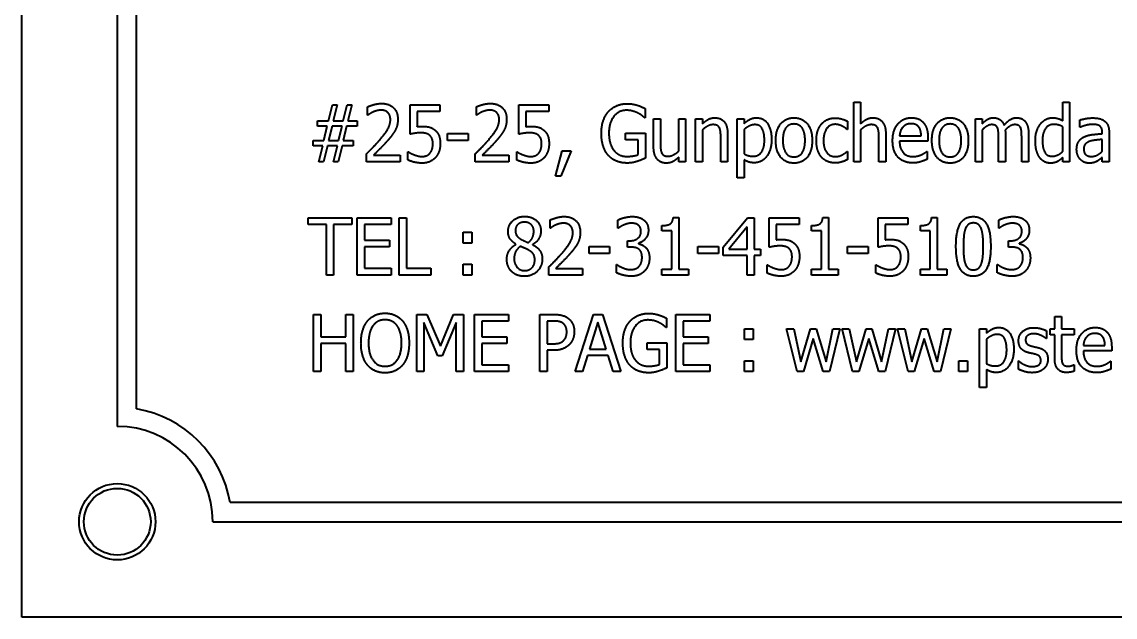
# Model space of a CAD drawing. Header units: millimetres. Extents: x 0 to 4205, y 0 to 2970.
# Drawn here: x 1774.2 to 1831.5, y 895.4 to 926.6 of the extents above; entities that cross this region are included whole.
import ezdxf

# ---------------------------------------------------------------- set-up
doc = ezdxf.new("R2010")
doc.units = ezdxf.units.MM
doc.header["$LTSCALE"] = 5
doc.layers.add('가시적인 것(ISO)', color=3, linetype='Continuous', lineweight=40)

msp = doc.modelspace()

# ---------------------------------------------------------------- linework, layer by layer
at = {"layer": '가시적인 것(ISO)'}
for p, q in [((1774.2036, 895.4175), (1774.2036, 1015.4175)), ((1779.2036, 1005.4175), (1779.2036, 905.4175)), ((1780.2036, 906.3335), (1780.2036, 1004.5014)), ((1817.796, 922.4098), (1818.1558, 922.4098)), ((1817.796, 919.2761), (1817.796, 922.4098)), ((1818.1558, 922.4098), (1818.1558, 921.2769)), ((1828.7482, 921.4373), (1828.7482, 922.4098)), ((1828.7482, 922.4098), (1829.108, 922.4098)), ((1829.108, 922.4098), (1829.108, 919.2761)), ((1790.2782, 921.4252), (1790.4775, 922.2761)), ((1790.4775, 922.2761), (1790.7255, 922.2761)), ((1790.7255, 922.2761), (1790.5237, 921.4252)), ((1791.044, 921.4252), (1791.2433, 922.2761)), ((1791.2433, 922.2761), (1791.4913, 922.2761)), ((1791.4913, 922.2761), (1791.2919, 921.4252)), ((1792.3227, 921.7315), (1792.3227, 922.1594)), ((1794.5496, 920.7299), (1794.5496, 922.2761)), ((1794.5496, 922.2761), (1796.1129, 922.2761)), ((1796.1129, 921.9235), (1794.9167, 921.9235)), ((1794.9167, 921.9235), (1794.9167, 921.1237)), ((1796.1129, 922.2761), (1796.1129, 921.9235)), ((1798.0237, 921.7315), (1798.0237, 922.1594)), ((1800.2506, 920.7299), (1800.2506, 922.2761)), ((1800.2506, 922.2761), (1801.8138, 922.2761)), ((1801.8138, 921.9235), (1800.6177, 921.9235)), ((1800.6177, 921.9235), (1800.6177, 921.1237)), ((1801.8138, 922.2761), (1801.8138, 921.9235)), ((1806.8633, 922.0718), (1806.8633, 921.5905)), ((1789.6996, 921.1529), (1789.6996, 921.4252)), ((1789.6996, 921.4252), (1790.2782, 921.4252)), ((1790.5237, 921.4252), (1791.044, 921.4252)), ((1791.2919, 921.4252), (1791.783, 921.4252)), ((1791.783, 921.4252), (1791.783, 921.1529)), ((1792.3446, 921.7315), (1792.3227, 921.7315)), ((1798.0456, 921.7315), (1798.0237, 921.7315)), ((1806.8633, 921.5905), (1806.8317, 921.5905)), ((1807.3082, 920.0662), (1807.3082, 921.5273)), ((1807.3082, 921.5273), (1807.668, 921.5273)), ((1807.668, 921.5273), (1807.668, 920.2436)), ((1808.6283, 919.8449), (1808.6283, 921.5273)), ((1808.6283, 921.5273), (1808.9881, 921.5273)), ((1808.9881, 921.5273), (1808.9881, 919.2761)), ((1809.5083, 921.5273), (1809.8681, 921.5273)), ((1809.5083, 919.2761), (1809.5083, 921.5273)), ((1809.8681, 921.5273), (1809.8681, 921.2769)), ((1811.6939, 918.447), (1811.6939, 921.5273)), ((1811.6939, 921.5273), (1812.0537, 921.5273)), ((1812.0537, 921.5273), (1812.0537, 921.2915)), ((1817.4678, 921.4057), (1817.4678, 920.9803)), ((1824.1704, 919.2761), (1824.1704, 921.5273)), ((1824.1704, 921.5273), (1824.5302, 921.5273)), ((1824.5302, 921.5273), (1824.5302, 921.2793)), ((1829.6526, 921.0921), (1829.6526, 921.4786)), ((1790.2101, 921.1529), (1789.6996, 921.1529)), ((1790.0351, 920.3968), (1790.2101, 921.1529)), ((1790.4556, 921.1577), (1790.2757, 920.3919)), ((1790.9832, 921.1577), (1790.4556, 921.1577)), ((1790.8033, 920.3919), (1790.9832, 921.1577)), ((1791.2239, 921.1529), (1791.0488, 920.3968)), ((1791.783, 921.1529), (1791.2239, 921.1529)), ((1796.5067, 920.4065), (1796.5067, 920.7712)), ((1796.5067, 920.7712), (1797.5861, 920.7712)), ((1797.5861, 920.7712), (1797.5861, 920.4065)), ((1805.8422, 920.4357), (1805.8422, 920.7858)), ((1805.8422, 920.7858), (1806.8754, 920.7858)), ((1806.8754, 920.7858), (1806.8754, 919.4754)), ((1809.8681, 920.9584), (1809.8681, 919.2761)), ((1811.1882, 920.7372), (1811.1882, 919.2761)), ((1812.0537, 920.9754), (1812.0537, 919.6966)), ((1817.4678, 920.9803), (1817.4459, 920.9803)), ((1818.1558, 920.9584), (1818.1558, 919.2761)), ((1819.4759, 920.7372), (1819.4759, 919.2761)), ((1824.5302, 920.9584), (1824.5302, 919.2761)), ((1825.7433, 920.759), (1825.7433, 919.2761)), ((1826.9565, 920.759), (1826.9565, 919.2761)), ((1828.7482, 919.8231), (1828.7482, 921.1237)), ((1829.6744, 921.0921), (1829.6526, 921.0921)), ((1830.8195, 920.7566), (1830.8195, 920.8295)), ((1831.1793, 920.815), (1831.1793, 919.2761)), ((1789.4759, 920.1245), (1789.4759, 920.3968)), ((1789.4759, 920.3968), (1790.0351, 920.3968)), ((1789.967, 920.1245), (1789.4759, 920.1245)), ((1789.7676, 919.2761), (1789.967, 920.1245)), ((1790.215, 920.1245), (1790.0156, 919.2761)), ((1790.7352, 920.1245), (1790.215, 920.1245)), ((1790.2757, 920.3919), (1790.8033, 920.3919)), ((1790.5334, 919.2761), (1790.7352, 920.1245)), ((1790.9808, 920.1245), (1790.7814, 919.2761)), ((1791.5594, 920.1245), (1790.9808, 920.1245)), ((1791.0488, 920.3968), (1791.5594, 920.3968)), ((1791.5594, 920.3968), (1791.5594, 920.1245)), ((1797.5861, 920.4065), (1796.5067, 920.4065)), ((1806.501, 920.4357), (1805.8422, 920.4357)), ((1806.501, 919.6602), (1806.501, 920.4357)), ((1810.8284, 919.2761), (1810.8284, 920.5597)), ((1819.1161, 919.2761), (1819.1161, 920.5597)), ((1820.1979, 920.6521), (1821.3308, 920.6521)), ((1821.6809, 920.3628), (1820.1979, 920.3628)), ((1821.6809, 920.5694), (1821.6809, 920.3628)), ((1825.3835, 919.2761), (1825.3835, 920.5791)), ((1826.5966, 919.2761), (1826.5966, 920.5791)), ((1830.8195, 919.8304), (1830.8195, 920.4551)), ((1792.2644, 919.2761), (1792.2644, 919.7015)), ((1792.6218, 919.6237), (1794.0245, 919.6237)), ((1794.0245, 919.6237), (1794.0245, 919.2761)), ((1794.4329, 919.383), (1794.4329, 919.8085)), ((1794.4329, 919.8085), (1794.4597, 919.8085)), ((1797.9654, 919.2761), (1797.9654, 919.7015)), ((1798.3227, 919.6237), (1799.7255, 919.6237)), ((1799.7255, 919.6237), (1799.7255, 919.2761)), ((1800.1339, 919.383), (1800.1339, 919.8085)), ((1800.1339, 919.8085), (1800.1607, 919.8085)), ((1802.1761, 918.5297), (1802.5116, 919.8498)), ((1802.9905, 919.8498), (1802.4556, 918.5297)), ((1802.5116, 919.8498), (1802.9905, 919.8498)), ((1808.6283, 919.2761), (1808.6283, 919.524)), ((1817.4459, 919.8279), (1817.4678, 919.8279)), ((1817.4678, 919.8279), (1817.4678, 919.4025)), ((1821.6177, 919.8279), (1821.6396, 919.8279)), ((1821.6396, 919.8279), (1821.6396, 919.4146)), ((1830.8195, 919.2761), (1830.8195, 919.5143)), ((1790.0156, 919.2761), (1789.7676, 919.2761)), ((1790.7814, 919.2761), (1790.5334, 919.2761)), ((1794.0245, 919.2761), (1792.2644, 919.2761)), ((1799.7255, 919.2761), (1797.9654, 919.2761)), ((1808.9881, 919.2761), (1808.6283, 919.2761)), ((1809.8681, 919.2761), (1809.5083, 919.2761)), ((1811.1882, 919.2761), (1810.8284, 919.2761)), ((1812.0537, 919.3903), (1812.0537, 918.447)), ((1818.1558, 919.2761), (1817.796, 919.2761)), ((1819.4759, 919.2761), (1819.1161, 919.2761)), ((1824.5302, 919.2761), (1824.1704, 919.2761)), ((1825.7433, 919.2761), (1825.3835, 919.2761)), ((1826.9565, 919.2761), (1826.5966, 919.2761)), ((1828.7482, 919.2761), (1828.7482, 919.5046)), ((1829.108, 919.2761), (1828.7482, 919.2761)), ((1831.1793, 919.2761), (1830.8195, 919.2761)), ((1802.4556, 918.5297), (1802.1761, 918.5297)), ((1812.0537, 918.447), (1811.6939, 918.447)), ((1789.2012, 915.9945), (1789.2012, 916.3494)), ((1789.2012, 916.3494), (1791.4962, 916.3494)), ((1791.4962, 916.3494), (1791.4962, 915.9945)), ((1791.7806, 913.3494), (1791.7806, 916.3494)), ((1791.7806, 916.3494), (1793.5626, 916.3494)), ((1793.5626, 916.3494), (1793.5626, 915.9945)), ((1793.9783, 913.3494), (1793.9783, 916.3494)), ((1793.9783, 916.3494), (1794.3576, 916.3494)), ((1794.3576, 916.3494), (1794.3576, 913.7043)), ((1801.8819, 915.8048), (1801.8819, 916.2327)), ((1805.4386, 915.8024), (1805.4386, 916.2278)), ((1808.3341, 916.3591), (1808.6307, 916.3591)), ((1808.6307, 916.3591), (1808.6307, 913.6557)), ((1810.9524, 914.8032), (1812.2263, 916.3494)), ((1812.2263, 916.3494), (1812.5788, 916.3494)), ((1812.5788, 916.3494), (1812.5788, 914.7035)), ((1813.3714, 914.8032), (1813.3714, 916.3494)), ((1813.3714, 916.3494), (1814.9346, 916.3494)), ((1814.9346, 916.3494), (1814.9346, 915.9969)), ((1816.1744, 916.3591), (1816.471, 916.3591)), ((1816.471, 916.3591), (1816.471, 913.6557)), ((1819.0723, 914.8032), (1819.0723, 916.3494)), ((1819.0723, 916.3494), (1820.6355, 916.3494)), ((1820.6355, 916.3494), (1820.6355, 915.9969)), ((1821.8754, 916.3591), (1822.172, 916.3591)), ((1822.172, 916.3591), (1822.172, 913.6557)), ((1825.3981, 915.8024), (1825.3981, 916.2278)), ((1790.159, 915.9945), (1789.2012, 915.9945)), ((1790.159, 913.3494), (1790.159, 915.9945)), ((1790.5383, 915.9945), (1790.5383, 913.3494)), ((1791.4962, 915.9945), (1790.5383, 915.9945)), ((1793.5626, 915.9945), (1792.1599, 915.9945)), ((1792.1599, 915.9945), (1792.1599, 915.1727)), ((1797.3284, 915.0269), (1797.3284, 915.6006)), ((1797.3284, 915.6006), (1797.7855, 915.6006)), ((1797.7855, 915.6006), (1797.7855, 915.0269)), ((1801.9038, 915.8048), (1801.8819, 915.8048)), ((1805.4605, 915.8024), (1805.4386, 915.8024)), ((1807.7458, 915.6663), (1807.7458, 915.941)), ((1808.2636, 915.6663), (1807.7458, 915.6663)), ((1808.2636, 913.6557), (1808.2636, 915.6663)), ((1812.2117, 915.8753), (1811.2514, 914.7035)), ((1812.2117, 914.7035), (1812.2117, 915.8753)), ((1814.9346, 915.9969), (1813.7385, 915.9969)), ((1813.7385, 915.9969), (1813.7385, 915.197)), ((1815.5861, 915.6663), (1815.5861, 915.941)), ((1816.1039, 915.6663), (1815.5861, 915.6663)), ((1816.1039, 913.6557), (1816.1039, 915.6663)), ((1820.6355, 915.9969), (1819.4394, 915.9969)), ((1819.4394, 915.9969), (1819.4394, 915.197)), ((1821.2871, 915.6663), (1821.2871, 915.941)), ((1821.8049, 915.6663), (1821.2871, 915.6663)), ((1821.8049, 913.6557), (1821.8049, 915.6663)), ((1825.42, 915.8024), (1825.3981, 915.8024)), ((1792.1599, 915.1727), (1793.4678, 915.1727)), ((1793.4678, 915.1727), (1793.4678, 914.8178)), ((1797.7855, 915.0269), (1797.3284, 915.0269)), ((1800.0975, 914.9515), (1800.0975, 914.9637)), ((1800.9678, 914.9466), (1800.9678, 914.9345)), ((1805.9419, 914.8105), (1805.9419, 915.1436)), ((1805.9419, 915.1436), (1806.0683, 915.1436)), ((1806.5107, 915.0171), (1806.5107, 914.988)), ((1825.9013, 914.8105), (1825.9013, 915.1436)), ((1825.9013, 915.1436), (1826.0278, 915.1436)), ((1826.4702, 915.0171), (1826.4702, 914.988)), ((1793.4678, 914.8178), (1792.1599, 914.8178)), ((1792.1599, 914.8178), (1792.1599, 913.7043)), ((1803.9265, 914.4799), (1803.9265, 914.8445)), ((1803.9265, 914.8445), (1805.0059, 914.8445)), ((1805.0059, 914.4799), (1803.9265, 914.4799)), ((1805.0059, 914.8445), (1805.0059, 914.4799)), ((1806.1047, 914.8105), (1805.9419, 914.8105)), ((1809.6274, 914.4799), (1809.6274, 914.8445)), ((1809.6274, 914.8445), (1810.7069, 914.8445)), ((1810.7069, 914.4799), (1809.6274, 914.4799)), ((1810.7069, 914.8445), (1810.7069, 914.4799)), ((1810.9524, 914.3802), (1810.9524, 914.8032)), ((1812.2117, 914.3802), (1810.9524, 914.3802)), ((1811.2514, 914.7035), (1812.2117, 914.7035)), ((1812.2117, 913.3494), (1812.2117, 914.3802)), ((1812.5788, 914.7035), (1812.9167, 914.7035)), ((1812.9167, 914.3802), (1812.5788, 914.3802)), ((1812.5788, 914.3802), (1812.5788, 913.3494)), ((1812.9167, 914.7035), (1812.9167, 914.3802)), ((1817.4678, 914.4799), (1817.4678, 914.8445)), ((1817.4678, 914.8445), (1818.5472, 914.8445)), ((1818.5472, 914.4799), (1817.4678, 914.4799)), ((1818.5472, 914.8445), (1818.5472, 914.4799)), ((1826.0642, 914.8105), (1825.9013, 914.8105)), ((1797.3284, 913.3494), (1797.3284, 913.9231)), ((1797.3284, 913.9231), (1797.7855, 913.9231)), ((1797.7855, 913.9231), (1797.7855, 913.3494)), ((1805.3608, 913.8964), (1805.3876, 913.8964)), ((1805.3608, 913.471), (1805.3608, 913.8964)), ((1813.2547, 913.4564), (1813.2547, 913.8818)), ((1813.2547, 913.8818), (1813.2814, 913.8818)), ((1818.9556, 913.4564), (1818.9556, 913.8818)), ((1818.9556, 913.8818), (1818.9824, 913.8818)), ((1825.3203, 913.8964), (1825.3471, 913.8964)), ((1825.3203, 913.471), (1825.3203, 913.8964)), ((1790.5383, 913.3494), (1790.159, 913.3494)), ((1793.5626, 913.3494), (1791.7806, 913.3494)), ((1792.1599, 913.7043), (1793.5626, 913.7043)), ((1793.5626, 913.7043), (1793.5626, 913.3494)), ((1795.6291, 913.3494), (1793.9783, 913.3494)), ((1794.3576, 913.7043), (1795.6291, 913.7043)), ((1795.6291, 913.7043), (1795.6291, 913.3494)), ((1797.7855, 913.3494), (1797.3284, 913.3494)), ((1801.8235, 913.3494), (1801.8235, 913.7748)), ((1803.5837, 913.3494), (1801.8235, 913.3494)), ((1802.1809, 913.697), (1803.5837, 913.697)), ((1803.5837, 913.697), (1803.5837, 913.3494)), ((1807.7458, 913.3494), (1807.7458, 913.6557)), ((1807.7458, 913.6557), (1808.2636, 913.6557)), ((1809.1364, 913.3494), (1807.7458, 913.3494)), ((1808.6307, 913.6557), (1809.1364, 913.6557)), ((1809.1364, 913.6557), (1809.1364, 913.3494)), ((1812.5788, 913.3494), (1812.2117, 913.3494)), ((1815.5861, 913.3494), (1815.5861, 913.6557)), ((1815.5861, 913.6557), (1816.1039, 913.6557)), ((1816.9767, 913.3494), (1815.5861, 913.3494)), ((1816.471, 913.6557), (1816.9767, 913.6557)), ((1816.9767, 913.6557), (1816.9767, 913.3494)), ((1821.2871, 913.3494), (1821.2871, 913.6557)), ((1821.2871, 913.6557), (1821.8049, 913.6557)), ((1822.6777, 913.3494), (1821.2871, 913.3494)), ((1822.172, 913.6557), (1822.6777, 913.6557)), ((1822.6777, 913.6557), (1822.6777, 913.3494)), ((1789.4929, 908.2838), (1789.4929, 911.2838)), ((1789.4929, 911.2838), (1789.8722, 911.2838)), ((1789.8722, 911.2838), (1789.8722, 910.1071)), ((1791.1825, 910.1071), (1791.1825, 911.2838)), ((1791.1825, 911.2838), (1791.5618, 911.2838)), ((1791.5618, 911.2838), (1791.5618, 908.2838)), ((1794.9094, 908.2838), (1794.9094, 911.2838)), ((1794.9094, 911.2838), (1795.4273, 911.2838)), ((1795.4273, 911.2838), (1796.1372, 909.6136)), ((1796.1372, 909.6136), (1796.8227, 911.2838)), ((1796.8227, 911.2838), (1797.3503, 911.2838)), ((1797.3503, 911.2838), (1797.3503, 908.2838)), ((1797.9289, 908.2838), (1797.9289, 911.2838)), ((1797.9289, 911.2838), (1799.7109, 911.2838)), ((1799.7109, 910.9288), (1798.3082, 910.9288)), ((1798.3082, 910.9288), (1798.3082, 910.1071)), ((1799.7109, 911.2838), (1799.7109, 910.9288)), ((1801.3519, 908.2838), (1801.3519, 911.2838)), ((1801.3519, 911.2838), (1802.0667, 911.2838)), ((1802.0448, 910.9385), (1801.7312, 910.9385)), ((1801.7312, 910.9385), (1801.7312, 909.7424)), ((1803.202, 908.2838), (1804.1623, 911.2838)), ((1804.1623, 911.2838), (1804.6315, 911.2838)), ((1804.6315, 911.2838), (1805.5918, 908.2838)), ((1807.9864, 911.0795), (1807.9864, 910.5982)), ((1808.4751, 908.2838), (1808.4751, 911.2838)), ((1808.4751, 911.2838), (1810.2571, 911.2838)), ((1810.2571, 910.9288), (1808.8543, 910.9288)), ((1808.8543, 910.9288), (1808.8543, 910.1071)), ((1810.2571, 911.2838), (1810.2571, 910.9288)), ((1828.3276, 910.535), (1828.3276, 911.1816)), ((1828.3276, 911.1816), (1828.6874, 911.1816)), ((1828.6874, 911.1816), (1828.6874, 910.535)), ((1796.001, 909.1103), (1795.2644, 910.868)), ((1795.2644, 910.868), (1795.2644, 908.2838)), ((1796.971, 910.868), (1796.2295, 909.1103)), ((1796.971, 908.2838), (1796.971, 910.868)), ((1804.3859, 910.8753), (1803.9483, 909.4628)), ((1804.826, 909.4628), (1804.3859, 910.8753)), ((1807.9864, 910.5982), (1807.9548, 910.5982)), ((1812.0731, 909.9612), (1812.0731, 910.535)), ((1812.0731, 910.535), (1812.5302, 910.535)), ((1812.5302, 910.535), (1812.5302, 909.9612)), ((1814.8252, 908.2838), (1814.2782, 910.535)), ((1814.2782, 910.535), (1814.6526, 910.535)), ((1814.6526, 910.535), (1815.0294, 908.7919)), ((1815.0294, 908.7919), (1815.5351, 910.535)), ((1815.5351, 910.535), (1815.8317, 910.535)), ((1815.8317, 910.535), (1816.3519, 908.7919)), ((1816.3519, 908.7919), (1816.7069, 910.535)), ((1817.0691, 910.535), (1816.527, 908.2838)), ((1816.7069, 910.535), (1817.0691, 910.535)), ((1817.7328, 908.2838), (1817.1858, 910.535)), ((1817.1858, 910.535), (1817.5602, 910.535)), ((1817.5602, 910.535), (1817.937, 908.7919)), ((1817.937, 908.7919), (1818.4427, 910.535)), ((1818.4427, 910.535), (1818.7393, 910.535)), ((1818.7393, 910.535), (1819.2595, 908.7919)), ((1819.2595, 908.7919), (1819.6145, 910.535)), ((1819.9767, 910.535), (1819.4346, 908.2838)), ((1819.6145, 910.535), (1819.9767, 910.535)), ((1820.6404, 908.2838), (1820.0934, 910.535)), ((1820.0934, 910.535), (1820.4678, 910.535)), ((1820.4678, 910.535), (1820.8446, 908.7919)), ((1820.8446, 908.7919), (1821.3503, 910.535)), ((1821.3503, 910.535), (1821.6469, 910.535)), ((1821.6469, 910.535), (1822.1671, 908.7919)), ((1822.1671, 908.7919), (1822.5221, 910.535)), ((1822.8843, 910.535), (1822.3422, 908.2838)), ((1822.5221, 910.535), (1822.8843, 910.535)), ((1824.3892, 910.535), (1824.749, 910.535)), ((1824.3892, 907.4547), (1824.3892, 910.535)), ((1824.749, 910.535), (1824.749, 910.2992)), ((1827.89, 910.4256), (1827.89, 910.0196)), ((1828.0845, 910.2214), (1828.0845, 910.535)), ((1828.0845, 910.535), (1828.3276, 910.535)), ((1828.6874, 910.535), (1829.3487, 910.535)), ((1829.3487, 910.535), (1829.3487, 910.2214)), ((1789.8722, 910.1071), (1791.1825, 910.1071)), ((1798.3082, 910.1071), (1799.6161, 910.1071)), ((1799.6161, 910.1071), (1799.6161, 909.7521)), ((1806.9654, 909.4434), (1806.9654, 909.7935)), ((1806.9654, 909.7935), (1807.9986, 909.7935)), ((1807.9986, 909.7935), (1807.9986, 908.4831)), ((1808.8543, 910.1071), (1810.1623, 910.1071)), ((1810.1623, 910.1071), (1810.1623, 909.7521)), ((1812.5302, 909.9612), (1812.0731, 909.9612)), ((1815.6736, 910.0196), (1815.1558, 908.2838)), ((1816.1963, 908.2838), (1815.6736, 910.0196)), ((1818.5812, 910.0196), (1818.0634, 908.2838)), ((1819.1039, 908.2838), (1818.5812, 910.0196)), ((1821.4889, 910.0196), (1820.971, 908.2838)), ((1822.0116, 908.2838), (1821.4889, 910.0196)), ((1824.749, 909.9831), (1824.749, 908.7043)), ((1827.89, 910.0196), (1827.8706, 910.0196)), ((1828.3276, 910.2214), (1828.0845, 910.2214)), ((1828.3276, 908.9742), (1828.3276, 910.2214)), ((1828.6874, 910.2214), (1828.6874, 909.1492)), ((1829.3487, 910.2214), (1828.6874, 910.2214)), ((1791.1825, 909.7521), (1789.8722, 909.7521)), ((1789.8722, 909.7521), (1789.8722, 908.2838)), ((1791.1825, 908.2838), (1791.1825, 909.7521)), ((1798.3082, 909.7521), (1798.3082, 908.6387)), ((1799.6161, 909.7521), (1798.3082, 909.7521)), ((1801.7312, 909.7424), (1801.9889, 909.7424)), ((1802.0521, 909.4021), (1801.7312, 909.4021)), ((1801.7312, 909.4021), (1801.7312, 908.2838)), ((1803.9483, 909.4628), (1804.826, 909.4628)), ((1807.6242, 909.4434), (1806.9654, 909.4434)), ((1807.6242, 908.6679), (1807.6242, 909.4434)), ((1808.8543, 909.7521), (1808.8543, 908.6387)), ((1810.1623, 909.7521), (1808.8543, 909.7521)), ((1829.83, 909.6598), (1830.9629, 909.6598)), ((1831.313, 909.3705), (1829.83, 909.3705)), ((1831.313, 909.5771), (1831.313, 909.3705)), ((1796.2295, 909.1103), (1796.001, 909.1103)), ((1798.3082, 908.6387), (1799.7109, 908.6387)), ((1799.7109, 908.6387), (1799.7109, 908.2838)), ((1803.8438, 909.1225), (1803.5861, 908.2838)), ((1804.933, 909.1225), (1803.8438, 909.1225)), ((1805.1906, 908.2838), (1804.933, 909.1225)), ((1808.8543, 908.6387), (1810.2571, 908.6387)), ((1810.2571, 908.6387), (1810.2571, 908.2838)), ((1812.0731, 908.2838), (1812.0731, 908.8575)), ((1812.0731, 908.8575), (1812.5302, 908.8575)), ((1812.5302, 908.8575), (1812.5302, 908.2838)), ((1823.3073, 908.2838), (1823.3073, 908.8575)), ((1823.3073, 908.8575), (1823.7644, 908.8575)), ((1823.7644, 908.8575), (1823.7644, 908.2838)), ((1826.424, 908.4199), (1826.424, 908.8453)), ((1826.424, 908.8453), (1826.4435, 908.8453)), ((1829.3268, 908.6436), (1829.3487, 908.6436)), ((1829.3487, 908.6436), (1829.3487, 908.3032)), ((1831.2498, 908.8356), (1831.2717, 908.8356)), ((1831.2717, 908.8356), (1831.2717, 908.4223)), ((1789.8722, 908.2838), (1789.4929, 908.2838)), ((1791.5618, 908.2838), (1791.1825, 908.2838)), ((1795.2644, 908.2838), (1794.9094, 908.2838)), ((1797.3503, 908.2838), (1796.971, 908.2838)), ((1799.7109, 908.2838), (1797.9289, 908.2838)), ((1801.7312, 908.2838), (1801.3519, 908.2838)), ((1803.5861, 908.2838), (1803.202, 908.2838)), ((1805.5918, 908.2838), (1805.1906, 908.2838)), ((1810.2571, 908.2838), (1808.4751, 908.2838)), ((1812.5302, 908.2838), (1812.0731, 908.2838)), ((1815.1558, 908.2838), (1814.8252, 908.2838)), ((1816.527, 908.2838), (1816.1963, 908.2838)), ((1818.0634, 908.2838), (1817.7328, 908.2838)), ((1819.4346, 908.2838), (1819.1039, 908.2838)), ((1820.971, 908.2838), (1820.6404, 908.2838)), ((1822.3422, 908.2838), (1822.0116, 908.2838)), ((1823.7644, 908.2838), (1823.3073, 908.2838)), ((1824.749, 908.398), (1824.749, 907.4547)), ((1824.749, 907.4547), (1824.3892, 907.4547)), ((1923.2875, 901.4175), (1785.1197, 901.4175)), ((1784.2036, 900.4175), (1924.2036, 900.4175)), ((1934.2036, 895.4175), (1774.2036, 895.4175))]:
    msp.add_line(p, q, dxfattribs=at)
for radius in [2, 1.75]:
    msp.add_circle((1779.2036, 900.4175), radius, dxfattribs=at)
for radius, start, end in [(6, 9.59407, 80.40593), (5, 0, 90)]:
    msp.add_arc((1779.2036, 900.4175), radius, start, end, dxfattribs=at)
for points in [[(1792.3227, 922.1594), (1792.4419, 922.2201), (1792.8649, 922.3393), (1793.0545, 922.3393)], [(1792.6193, 921.8968), (1792.5391, 921.8628), (1792.3908, 921.7655), (1792.3446, 921.7315)], [(1793.0278, 921.9916), (1792.9257, 921.9916), (1792.7166, 921.9381), (1792.6193, 921.8968)], [(1793.3754, 921.8701), (1793.3098, 921.9308), (1793.1323, 921.9916), (1793.0278, 921.9916)], [(1793.0545, 922.3393), (1793.4532, 922.3393), (1793.9054, 921.8944), (1793.9054, 921.5151)], [(1793.5164, 921.4932), (1793.5164, 921.6197), (1793.4411, 921.8093), (1793.3754, 921.8701)], [(1798.0237, 922.1594), (1798.1428, 922.2201), (1798.5659, 922.3393), (1798.7555, 922.3393)], [(1798.3203, 921.8968), (1798.2401, 921.8628), (1798.0918, 921.7655), (1798.0456, 921.7315)], [(1798.7287, 921.9916), (1798.6266, 921.9916), (1798.4176, 921.9381), (1798.3203, 921.8968)], [(1799.0764, 921.8701), (1799.0107, 921.9308), (1798.8333, 921.9916), (1798.7287, 921.9916)], [(1798.7555, 922.3393), (1799.1542, 922.3393), (1799.6064, 921.8944), (1799.6064, 921.5151)], [(1799.2174, 921.4932), (1799.2174, 921.6197), (1799.142, 921.8093), (1799.0764, 921.8701)], [(1804.5731, 920.7785), (1804.5731, 921.1407), (1804.7652, 921.7145), (1804.9451, 921.9187)], [(1804.9451, 921.9187), (1805.1201, 922.1156), (1805.6283, 922.3295), (1805.9321, 922.3295)], [(1805.8859, 921.9843), (1805.4751, 921.9843), (1804.967, 921.3328), (1804.967, 920.7906)], [(1806.4718, 921.8433), (1806.3552, 921.9041), (1806.0586, 921.9843), (1805.8859, 921.9843)], [(1805.9321, 922.3295), (1806.0756, 922.3295), (1806.3381, 922.2858), (1806.4597, 922.2469)], [(1806.4597, 922.2469), (1806.5545, 922.2177), (1806.7903, 922.1107), (1806.8633, 922.0718)], [(1806.8317, 921.5905), (1806.7612, 921.6561), (1806.608, 921.7752), (1806.4718, 921.8433)], [(1792.9524, 920.4235), (1793.2782, 920.8004), (1793.5164, 921.2526), (1793.5164, 921.4932)], [(1793.9054, 921.5151), (1793.9054, 921.3376), (1793.8276, 921.041), (1793.7571, 920.9146)], [(1798.6534, 920.4235), (1798.9791, 920.8004), (1799.2174, 921.2526), (1799.2174, 921.4932)], [(1799.6064, 921.5151), (1799.6064, 921.3376), (1799.5286, 921.041), (1799.4581, 920.9146)], [(1809.8681, 921.2769), (1810.0286, 921.43), (1810.3422, 921.5905), (1810.5172, 921.5905)], [(1810.5172, 921.5905), (1810.8333, 921.5905), (1811.1882, 921.1529), (1811.1882, 920.7372)], [(1812.0537, 921.2915), (1812.1874, 921.4203), (1812.5156, 921.5905), (1812.7077, 921.5905)], [(1812.7077, 921.5905), (1813.0772, 921.5905), (1813.4881, 920.9778), (1813.4881, 920.4624)], [(1813.7093, 920.4017), (1813.7093, 920.9657), (1814.2344, 921.5905), (1814.6647, 921.5905)], [(1814.6647, 921.2647), (1814.3851, 921.2647), (1814.0812, 920.8393), (1814.0812, 920.4017)], [(1814.6647, 921.5905), (1815.0975, 921.5905), (1815.6177, 920.9681), (1815.6177, 920.4017)], [(1815.2458, 920.4017), (1815.2458, 920.8393), (1814.9443, 921.2647), (1814.6647, 921.2647)], [(1815.8389, 920.3968), (1815.8389, 920.6934), (1815.9897, 921.1261), (1816.1161, 921.272)], [(1816.1161, 921.272), (1816.2425, 921.4203), (1816.6193, 921.5783), (1816.8357, 921.5783)], [(1816.8308, 921.2477), (1816.5513, 921.2477), (1816.2109, 920.8028), (1816.2109, 920.3968)], [(1817.2004, 921.148), (1817.1274, 921.1869), (1816.9232, 921.2477), (1816.8308, 921.2477)], [(1816.8357, 921.5783), (1817.0132, 921.5783), (1817.3389, 921.4738), (1817.4678, 921.4057)], [(1818.1558, 921.2769), (1818.3163, 921.43), (1818.6299, 921.5905), (1818.8049, 921.5905)], [(1818.8049, 921.5905), (1819.121, 921.5905), (1819.4759, 921.1529), (1819.4759, 920.7372)], [(1819.8333, 920.3895), (1819.8333, 920.9389), (1820.3803, 921.5905), (1820.8227, 921.5905)], [(1820.8009, 921.2793), (1820.6574, 921.2793), (1820.4556, 921.1893), (1820.3754, 921.1018)], [(1821.2093, 921.1043), (1821.1461, 921.1893), (1820.9467, 921.2793), (1820.8009, 921.2793)], [(1820.8227, 921.5905), (1821.0221, 921.5905), (1821.3284, 921.4689), (1821.4427, 921.3401)], [(1821.4427, 921.3401), (1821.5594, 921.2112), (1821.6809, 920.8393), (1821.6809, 920.5694)], [(1821.8924, 920.4017), (1821.8924, 920.9657), (1822.4176, 921.5905), (1822.8479, 921.5905)], [(1822.8479, 921.2647), (1822.5683, 921.2647), (1822.2644, 920.8393), (1822.2644, 920.4017)], [(1822.8479, 921.5905), (1823.2806, 921.5905), (1823.8009, 920.9681), (1823.8009, 920.4017)], [(1823.4289, 920.4017), (1823.4289, 920.8393), (1823.1274, 921.2647), (1822.8479, 921.2647)], [(1824.5302, 921.2793), (1824.6712, 921.4276), (1824.9483, 921.5905), (1825.1161, 921.5905)], [(1825.1161, 921.5905), (1825.3057, 921.5905), (1825.5975, 921.4081), (1825.6753, 921.2015)], [(1825.6753, 921.2015), (1825.8381, 921.3936), (1826.1469, 921.5905), (1826.3292, 921.5905)], [(1826.3292, 921.5905), (1826.4678, 921.5905), (1826.6915, 921.5005), (1826.7765, 921.3984)], [(1826.7765, 921.3984), (1826.8616, 921.2963), (1826.9565, 920.99), (1826.9565, 920.759)], [(1827.3138, 920.3846), (1827.3138, 920.6812), (1827.4597, 921.114), (1827.5885, 921.2769)], [(1827.5885, 921.2769), (1827.7052, 921.4227), (1828.0359, 921.5905), (1828.2182, 921.5905)], [(1828.2765, 921.2428), (1827.9994, 921.2428), (1827.6858, 920.8052), (1827.6858, 920.3919)], [(1828.2182, 921.5905), (1828.3787, 921.5905), (1828.6169, 921.5151), (1828.7482, 921.4373)], [(1828.7482, 921.1237), (1828.6145, 921.1918), (1828.4005, 921.2428), (1828.2765, 921.2428)], [(1829.6526, 921.4786), (1829.7522, 921.5078), (1830.1242, 921.5808), (1830.3041, 921.5808)], [(1830.3017, 921.2453), (1830.1777, 921.2453), (1829.8422, 921.1675), (1829.6744, 921.0921)], [(1830.6736, 921.1699), (1830.6056, 921.2161), (1830.4062, 921.2453), (1830.3017, 921.2453)], [(1830.3041, 921.5808), (1830.5253, 921.5808), (1830.8268, 921.5078), (1830.9483, 921.413)], [(1830.9483, 921.413), (1831.065, 921.3206), (1831.1793, 921.0265), (1831.1793, 920.815)], [(1793.7571, 920.9146), (1793.6866, 920.7833), (1793.4872, 920.5257), (1793.3778, 920.4017)], [(1795.1112, 920.8028), (1794.9581, 920.8028), (1794.6445, 920.7517), (1794.5496, 920.7299)], [(1794.9167, 921.1237), (1794.9848, 921.1334), (1795.121, 921.1407), (1795.1744, 921.1407)], [(1795.5804, 920.6642), (1795.4978, 920.7396), (1795.2595, 920.8028), (1795.1112, 920.8028)], [(1795.1744, 921.1407), (1795.3932, 921.1407), (1795.6971, 921.0654), (1795.8357, 920.9535)], [(1795.7409, 920.2315), (1795.7409, 920.3919), (1795.6582, 920.5962), (1795.5804, 920.6642)], [(1795.8357, 920.9535), (1795.9791, 920.8417), (1796.1299, 920.5013), (1796.1299, 920.2291)], [(1799.4581, 920.9146), (1799.3876, 920.7833), (1799.1882, 920.5257), (1799.0788, 920.4017)], [(1800.8122, 920.8028), (1800.659, 920.8028), (1800.3454, 920.7517), (1800.2506, 920.7299)], [(1800.6177, 921.1237), (1800.6858, 921.1334), (1800.8219, 921.1407), (1800.8754, 921.1407)], [(1801.2814, 920.6642), (1801.1988, 920.7396), (1800.9605, 920.8028), (1800.8122, 920.8028)], [(1800.8754, 921.1407), (1801.0942, 921.1407), (1801.3981, 921.0654), (1801.5367, 920.9535)], [(1801.4419, 920.2315), (1801.4419, 920.3919), (1801.3592, 920.5962), (1801.2814, 920.6642)], [(1801.5367, 920.9535), (1801.6801, 920.8417), (1801.8308, 920.5013), (1801.8308, 920.2291)], [(1804.9451, 919.6091), (1804.7652, 919.8085), (1804.5731, 920.3968), (1804.5731, 920.7785)], [(1804.967, 920.7906), (1804.967, 920.4892), (1805.1007, 920.037), (1805.2271, 919.8814)], [(1810.4224, 921.2307), (1810.2887, 921.2307), (1810.0043, 921.0799), (1809.8681, 920.9584)], [(1810.7603, 921.0629), (1810.7166, 921.148), (1810.5586, 921.2307), (1810.4224, 921.2307)], [(1810.8284, 920.5597), (1810.8284, 920.7153), (1810.7992, 920.9827), (1810.7603, 921.0629)], [(1812.6201, 921.2307), (1812.467, 921.2307), (1812.1825, 921.0872), (1812.0537, 920.9754)], [(1813.1161, 920.4187), (1813.1161, 920.8052), (1812.8827, 921.2307), (1812.6201, 921.2307)], [(1817.4459, 920.9803), (1817.4094, 921.0143), (1817.2879, 921.1018), (1817.2004, 921.148)], [(1818.7101, 921.2307), (1818.5764, 921.2307), (1818.2919, 921.0799), (1818.1558, 920.9584)], [(1819.048, 921.0629), (1819.0043, 921.148), (1818.8462, 921.2307), (1818.7101, 921.2307)], [(1819.1161, 920.5597), (1819.1161, 920.7153), (1819.0869, 920.9827), (1819.048, 921.0629)], [(1820.3754, 921.1018), (1820.2928, 921.0119), (1820.2101, 920.7955), (1820.1979, 920.6521)], [(1821.3308, 920.6521), (1821.326, 920.8052), (1821.2652, 921.0289), (1821.2093, 921.1043)], [(1825.0237, 921.2307), (1824.907, 921.2307), (1824.6518, 921.0775), (1824.5302, 920.9584)], [(1825.3252, 921.0727), (1825.2863, 921.1529), (1825.1453, 921.2307), (1825.0237, 921.2307)], [(1825.3835, 920.5791), (1825.3835, 920.7347), (1825.3616, 920.9997), (1825.3252, 921.0727)], [(1826.2368, 921.2307), (1826.125, 921.2307), (1825.8722, 921.0872), (1825.736, 920.9511)], [(1825.736, 920.9511), (1825.7385, 920.9171), (1825.7433, 920.8222), (1825.7433, 920.759)], [(1826.5383, 921.0727), (1826.4994, 921.1529), (1826.3584, 921.2307), (1826.2368, 921.2307)], [(1826.5966, 920.5791), (1826.5966, 920.7347), (1826.5748, 920.9997), (1826.5383, 921.0727)], [(1829.8665, 920.5864), (1830.0464, 920.6739), (1830.5375, 920.7396), (1830.8195, 920.7566)], [(1830.8195, 920.8295), (1830.8195, 920.9608), (1830.7441, 921.1237), (1830.6736, 921.1699)], [(1792.2644, 919.7015), (1792.454, 919.8887), (1792.7919, 920.2363), (1792.9524, 920.4235)], [(1793.3778, 920.4017), (1793.1979, 920.195), (1792.7555, 919.7526), (1792.6218, 919.6237)], [(1795.595, 919.7428), (1795.6655, 919.8328), (1795.7409, 920.071), (1795.7409, 920.2315)], [(1796.1299, 920.2291), (1796.1299, 920.0127), (1795.9986, 919.6432), (1795.8795, 919.507)], [(1797.9654, 919.7015), (1798.155, 919.8887), (1798.4929, 920.2363), (1798.6534, 920.4235)], [(1799.0788, 920.4017), (1798.8989, 920.195), (1798.4565, 919.7526), (1798.3227, 919.6237)], [(1801.296, 919.7428), (1801.3665, 919.8328), (1801.4419, 920.071), (1801.4419, 920.2315)], [(1801.8308, 920.2291), (1801.8308, 920.0127), (1801.6996, 919.6432), (1801.5804, 919.507)], [(1807.668, 920.2436), (1807.668, 920.0637), (1807.6923, 919.8279), (1807.736, 919.7404)], [(1812.5253, 919.5727), (1812.8049, 919.5727), (1813.1161, 920.0054), (1813.1161, 920.4187)], [(1813.4881, 920.4624), (1813.4881, 919.8984), (1812.9775, 919.2323), (1812.5861, 919.2323)], [(1814.6647, 919.2128), (1814.2198, 919.2128), (1813.7093, 919.8522), (1813.7093, 920.4017)], [(1814.0812, 920.4017), (1814.0812, 919.9762), (1814.3851, 919.5386), (1814.6647, 919.5386)], [(1815.6177, 920.4017), (1815.6177, 919.8328), (1815.0975, 919.2128), (1814.6647, 919.2128)], [(1814.6647, 919.5386), (1814.9419, 919.5386), (1815.2458, 919.9689), (1815.2458, 920.4017)], [(1816.1161, 919.5143), (1815.9848, 919.6577), (1815.8389, 920.1002), (1815.8389, 920.3968)], [(1816.2109, 920.3968), (1816.2109, 920.0005), (1816.5391, 919.5556), (1816.8308, 919.5556)], [(1820.9078, 919.225), (1820.3973, 919.225), (1819.8333, 919.8304), (1819.8333, 920.3895)], [(1820.1979, 920.3628), (1820.1979, 919.9714), (1820.5723, 919.5556), (1820.9054, 919.5556)], [(1822.8479, 919.2128), (1822.403, 919.2128), (1821.8924, 919.8522), (1821.8924, 920.4017)], [(1822.2644, 920.4017), (1822.2644, 919.9762), (1822.5683, 919.5386), (1822.8479, 919.5386)], [(1823.8009, 920.4017), (1823.8009, 919.8328), (1823.2806, 919.2128), (1822.8479, 919.2128)], [(1822.8479, 919.5386), (1823.125, 919.5386), (1823.4289, 919.9689), (1823.4289, 920.4017)], [(1827.5351, 919.5143), (1827.4281, 919.6626), (1827.3138, 920.1002), (1827.3138, 920.3846)], [(1827.6858, 920.3919), (1827.6858, 919.9932), (1827.9265, 919.5727), (1828.1939, 919.5727)], [(1829.4775, 919.9276), (1829.4775, 920.161), (1829.6647, 920.4916), (1829.8665, 920.5864)], [(1830.1801, 920.3628), (1830.0367, 920.3166), (1829.8495, 920.1245), (1829.8495, 919.9543)], [(1830.8195, 920.4551), (1830.6906, 920.443), (1830.2992, 920.4017), (1830.1801, 920.3628)], [(1794.4597, 919.8085), (1794.5035, 919.7744), (1794.6688, 919.6869), (1794.7684, 919.648)], [(1794.7684, 919.648), (1794.8803, 919.6067), (1795.0675, 919.5605), (1795.1842, 919.5605)], [(1795.1842, 919.5605), (1795.2984, 919.5605), (1795.5172, 919.648), (1795.595, 919.7428)], [(1800.1607, 919.8085), (1800.2044, 919.7744), (1800.3697, 919.6869), (1800.4694, 919.648)], [(1800.4694, 919.648), (1800.5812, 919.6067), (1800.7684, 919.5605), (1800.8851, 919.5605)], [(1800.8851, 919.5605), (1800.9994, 919.5605), (1801.2182, 919.648), (1801.296, 919.7428)], [(1805.9273, 919.2177), (1805.6258, 919.2177), (1805.125, 919.4122), (1804.9451, 919.6091)], [(1805.2271, 919.8814), (1805.3511, 919.7258), (1805.6963, 919.5629), (1805.9127, 919.5629)], [(1805.9127, 919.5629), (1806.0731, 919.5629), (1806.3916, 919.6116), (1806.501, 919.6602)], [(1807.5002, 919.4146), (1807.4103, 919.5192), (1807.3082, 919.8376), (1807.3082, 920.0662)], [(1807.736, 919.7404), (1807.7798, 919.6529), (1807.933, 919.5727), (1808.074, 919.5727)], [(1808.6283, 919.524), (1808.4629, 919.3709), (1808.1639, 919.2128), (1807.9791, 919.2128)], [(1808.074, 919.5727), (1808.2052, 919.5727), (1808.5043, 919.7307), (1808.6283, 919.8449)], [(1812.0537, 919.6966), (1812.1947, 919.6261), (1812.3965, 919.5727), (1812.5253, 919.5727)], [(1816.8357, 919.225), (1816.6169, 919.225), (1816.2474, 919.3684), (1816.1161, 919.5143)], [(1816.8308, 919.5556), (1817.0059, 919.5556), (1817.3244, 919.7088), (1817.4459, 919.8279)], [(1820.9054, 919.5556), (1821.0221, 919.5556), (1821.2506, 919.6116), (1821.343, 919.6553)], [(1821.343, 919.6553), (1821.4402, 919.7039), (1821.574, 919.789), (1821.6177, 919.8279)], [(1828.1088, 919.2128), (1827.9338, 919.2128), (1827.6372, 919.366), (1827.5351, 919.5143)], [(1828.1939, 919.5727), (1828.3349, 919.5727), (1828.6218, 919.7088), (1828.7482, 919.8231)], [(1829.6671, 919.4122), (1829.5796, 919.5046), (1829.4775, 919.7769), (1829.4775, 919.9276)], [(1829.8495, 919.9543), (1829.8495, 919.7598), (1830.0561, 919.5629), (1830.2555, 919.5629)], [(1830.2555, 919.5629), (1830.4232, 919.5629), (1830.7004, 919.7161), (1830.8195, 919.8304)], [(1830.8195, 919.5143), (1830.7757, 919.4803), (1830.6274, 919.3587), (1830.5594, 919.3222)], [(1795.1793, 919.2128), (1794.9751, 919.2128), (1794.5788, 919.3077), (1794.4329, 919.383)], [(1795.8795, 919.507), (1795.7579, 919.3709), (1795.4005, 919.2128), (1795.1793, 919.2128)], [(1800.8803, 919.2128), (1800.6761, 919.2128), (1800.2798, 919.3077), (1800.1339, 919.383)], [(1801.5804, 919.507), (1801.4589, 919.3709), (1801.1015, 919.2128), (1800.8803, 919.2128)], [(1806.4548, 919.3052), (1806.3138, 919.2615), (1806.0877, 919.2177), (1805.9273, 919.2177)], [(1806.8754, 919.4754), (1806.8025, 919.4414), (1806.5594, 919.3368), (1806.4548, 919.3052)], [(1807.9791, 919.2128), (1807.8406, 919.2128), (1807.5926, 919.3101), (1807.5002, 919.4146)], [(1812.5861, 919.2323), (1812.4281, 919.2323), (1812.1825, 919.3101), (1812.0537, 919.3903)], [(1817.1882, 919.2833), (1817.0958, 919.2542), (1816.95, 919.225), (1816.8357, 919.225)], [(1817.4678, 919.4025), (1817.4143, 919.3757), (1817.2539, 919.3004), (1817.1882, 919.2833)], [(1821.3138, 919.2882), (1821.2093, 919.2566), (1821.0391, 919.225), (1820.9078, 919.225)], [(1821.6396, 919.4146), (1821.5764, 919.3879), (1821.3892, 919.3101), (1821.3138, 919.2882)], [(1828.4589, 919.2931), (1828.3835, 919.2542), (1828.2182, 919.2128), (1828.1088, 919.2128)], [(1828.7482, 919.5046), (1828.6631, 919.4316), (1828.5415, 919.3344), (1828.4589, 919.2931)], [(1830.1266, 919.2128), (1829.9929, 919.2128), (1829.7571, 919.3174), (1829.6671, 919.4122)], [(1830.5594, 919.3222), (1830.4646, 919.2688), (1830.2871, 919.2128), (1830.1266, 919.2128)], [(1799.6842, 915.6274), (1799.6842, 915.9653), (1800.1704, 916.4175), (1800.5448, 916.4175)], [(1800.5424, 916.1209), (1800.3333, 916.1209), (1800.0659, 915.8802), (1800.0659, 915.6735)], [(1801.0286, 915.6492), (1801.0286, 915.851), (1800.7709, 916.1209), (1800.5424, 916.1209)], [(1800.5448, 916.4175), (1800.9338, 916.4175), (1801.403, 915.9896), (1801.403, 915.6541)], [(1801.8819, 916.2327), (1802.001, 916.2935), (1802.424, 916.4126), (1802.6137, 916.4126)], [(1802.6137, 916.4126), (1803.0124, 916.4126), (1803.4646, 915.9677), (1803.4646, 915.5885)], [(1805.4386, 916.2278), (1805.5626, 916.2983), (1805.9905, 916.4126), (1806.1825, 916.4126)], [(1806.1825, 916.4126), (1806.377, 916.4126), (1806.6639, 916.3299), (1806.7806, 916.2424)], [(1806.7806, 916.2424), (1806.907, 916.1476), (1807.0359, 915.8729), (1807.0359, 915.6881)], [(1807.7458, 915.941), (1808.0399, 915.941), (1808.3171, 916.116), (1808.3341, 916.3591)], [(1815.5861, 915.941), (1815.8803, 915.941), (1816.1574, 916.116), (1816.1744, 916.3591)], [(1821.2871, 915.941), (1821.5812, 915.941), (1821.8584, 916.116), (1821.8754, 916.3591)], [(1823.1542, 914.847), (1823.1542, 915.659), (1823.5991, 916.4102), (1824.0659, 916.4102)], [(1824.0659, 916.0771), (1823.9054, 916.0771), (1823.7012, 915.9191), (1823.6428, 915.7611)], [(1824.0659, 916.4102), (1824.5351, 916.4102), (1824.9751, 915.6322), (1824.9751, 914.8494)], [(1824.484, 915.7659), (1824.4257, 915.9191), (1824.2263, 916.0771), (1824.0659, 916.0771)], [(1825.3981, 916.2278), (1825.5221, 916.2983), (1825.95, 916.4126), (1826.142, 916.4126)], [(1826.142, 916.4126), (1826.3365, 916.4126), (1826.6234, 916.3299), (1826.7401, 916.2424)], [(1826.7401, 916.2424), (1826.8665, 916.1476), (1826.9953, 915.8729), (1826.9953, 915.6881)], [(1800.0975, 914.9637), (1799.8884, 915.0925), (1799.6842, 915.3988), (1799.6842, 915.6274)], [(1800.0659, 915.6735), (1800.0659, 915.5252), (1800.202, 915.3186), (1800.3381, 915.2359)], [(1800.7417, 915.0487), (1800.9094, 915.1825), (1801.0286, 915.4669), (1801.0286, 915.6492)], [(1801.403, 915.6541), (1801.403, 915.4523), (1801.1793, 915.0585), (1800.9678, 914.9466)], [(1802.1785, 915.9701), (1802.0983, 915.9361), (1801.95, 915.8389), (1801.9038, 915.8048)], [(1802.5869, 916.065), (1802.4848, 916.065), (1802.2757, 916.0115), (1802.1785, 915.9701)], [(1802.5116, 914.4969), (1802.8373, 914.8737), (1803.0756, 915.3259), (1803.0756, 915.5666)], [(1802.9346, 915.9434), (1802.8689, 916.0042), (1802.6915, 916.065), (1802.5869, 916.065)], [(1803.0756, 915.5666), (1803.0756, 915.693), (1803.0002, 915.8826), (1802.9346, 915.9434)], [(1803.4646, 915.5885), (1803.4646, 915.411), (1803.3868, 915.1144), (1803.3163, 914.988)], [(1805.7425, 915.9701), (1805.6501, 915.9288), (1805.514, 915.8413), (1805.4605, 915.8024)], [(1806.1509, 916.065), (1806.0464, 916.065), (1805.8422, 916.0115), (1805.7425, 915.9701)], [(1806.0683, 915.1436), (1806.326, 915.1436), (1806.6469, 915.4013), (1806.6469, 915.6468)], [(1806.4986, 915.9726), (1806.4257, 916.0236), (1806.2506, 916.065), (1806.1509, 916.065)], [(1806.6469, 915.6468), (1806.6469, 915.7611), (1806.5618, 915.9239), (1806.4986, 915.9726)], [(1807.0359, 915.6881), (1807.0359, 915.4402), (1806.7271, 915.0658), (1806.5107, 915.0171)], [(1823.6428, 915.7611), (1823.5845, 915.6079), (1823.5432, 915.1411), (1823.5432, 914.847)], [(1824.5861, 914.8494), (1824.5861, 915.1581), (1824.5399, 915.6128), (1824.484, 915.7659)], [(1825.702, 915.9701), (1825.6096, 915.9288), (1825.4735, 915.8413), (1825.42, 915.8024)], [(1826.1104, 916.065), (1826.0059, 916.065), (1825.8017, 916.0115), (1825.702, 915.9701)], [(1826.0278, 915.1436), (1826.2855, 915.1436), (1826.6064, 915.4013), (1826.6064, 915.6468)], [(1826.4581, 915.9726), (1826.3851, 916.0236), (1826.2101, 916.065), (1826.1104, 916.065)], [(1826.6064, 915.6468), (1826.6064, 915.7611), (1826.5213, 915.9239), (1826.4581, 915.9726)], [(1826.9953, 915.6881), (1826.9953, 915.4402), (1826.6866, 915.0658), (1826.4702, 915.0171)], [(1799.6161, 914.1784), (1799.6161, 914.4215), (1799.8641, 914.8299), (1800.0975, 914.9515)], [(1800.3381, 915.2359), (1800.3965, 915.2019), (1800.642, 915.0828), (1800.7417, 915.0487)], [(1800.9678, 914.9345), (1801.2158, 914.8129), (1801.4735, 914.4628), (1801.4735, 914.1857)], [(1803.3163, 914.988), (1803.2458, 914.8567), (1803.0464, 914.599), (1802.937, 914.475)], [(1806.5107, 914.988), (1806.6007, 914.9685), (1806.8049, 914.881), (1806.8924, 914.7935)], [(1813.7385, 915.197), (1813.8065, 915.2068), (1813.9427, 915.2141), (1813.9962, 915.2141)], [(1813.9962, 915.2141), (1814.215, 915.2141), (1814.5189, 915.1387), (1814.6574, 915.0269)], [(1814.6574, 915.0269), (1814.8009, 914.915), (1814.9516, 914.5747), (1814.9516, 914.3024)], [(1819.4394, 915.197), (1819.5075, 915.2068), (1819.6436, 915.2141), (1819.6971, 915.2141)], [(1819.6971, 915.2141), (1819.9159, 915.2141), (1820.2198, 915.1387), (1820.3584, 915.0269)], [(1820.3584, 915.0269), (1820.5018, 914.915), (1820.6526, 914.5747), (1820.6526, 914.3024)], [(1826.4702, 914.988), (1826.5602, 914.9685), (1826.7644, 914.881), (1826.8519, 914.7935)], [(1800.3284, 914.8494), (1800.168, 914.74), (1800.0002, 914.4142), (1800.0002, 914.2076)], [(1800.7466, 914.6622), (1800.6809, 914.7011), (1800.4646, 914.791), (1800.3284, 914.8494)], [(1801.0821, 914.1468), (1801.0821, 914.3316), (1800.9435, 914.5504), (1800.7466, 914.6622)], [(1801.8235, 913.7748), (1802.0132, 913.962), (1802.3511, 914.3097), (1802.5116, 914.4969)], [(1802.937, 914.475), (1802.7571, 914.2684), (1802.3146, 913.8259), (1802.1809, 913.697)], [(1806.5326, 914.7035), (1806.4524, 914.7643), (1806.2336, 914.8105), (1806.1047, 914.8105)], [(1806.7028, 914.2684), (1806.7028, 914.4312), (1806.6129, 914.6427), (1806.5326, 914.7035)], [(1806.8924, 914.7935), (1806.98, 914.7084), (1807.0918, 914.4361), (1807.0918, 914.2392)], [(1813.933, 914.8761), (1813.7798, 914.8761), (1813.4662, 914.8251), (1813.3714, 914.8032)], [(1814.4022, 914.7376), (1814.3195, 914.8129), (1814.0812, 914.8761), (1813.933, 914.8761)], [(1814.5626, 914.3048), (1814.5626, 914.4653), (1814.48, 914.6695), (1814.4022, 914.7376)], [(1819.6339, 914.8761), (1819.4808, 914.8761), (1819.1671, 914.8251), (1819.0723, 914.8032)], [(1820.1031, 914.7376), (1820.0205, 914.8129), (1819.7822, 914.8761), (1819.6339, 914.8761)], [(1820.2636, 914.3048), (1820.2636, 914.4653), (1820.1809, 914.6695), (1820.1031, 914.7376)], [(1824.0659, 913.2862), (1823.5942, 913.2862), (1823.1542, 914.0569), (1823.1542, 914.847)], [(1823.5432, 914.847), (1823.5432, 914.5309), (1823.5796, 914.1079), (1823.6404, 913.9426)], [(1824.9751, 914.8494), (1824.9751, 914.0423), (1824.5302, 913.2862), (1824.0659, 913.2862)], [(1824.484, 913.9353), (1824.5399, 914.0836), (1824.5861, 914.5406), (1824.5861, 914.8494)], [(1826.4921, 914.7035), (1826.4119, 914.7643), (1826.1931, 914.8105), (1826.0642, 914.8105)], [(1826.6623, 914.2684), (1826.6623, 914.4312), (1826.5723, 914.6427), (1826.4921, 914.7035)], [(1826.8519, 914.7935), (1826.9394, 914.7084), (1827.0513, 914.4361), (1827.0513, 914.2392)], [(1799.8616, 913.539), (1799.7401, 913.6606), (1799.6161, 913.9912), (1799.6161, 914.1784)], [(1800.0002, 914.2076), (1800.0002, 913.9353), (1800.3138, 913.5804), (1800.5496, 913.5804)], [(1801.4735, 914.1857), (1801.4735, 913.8016), (1800.9435, 913.2813), (1800.5448, 913.2813)], [(1800.5496, 913.5804), (1800.7903, 913.5804), (1801.0821, 913.8842), (1801.0821, 914.1468)], [(1805.3876, 913.8964), (1805.5091, 913.804), (1805.9127, 913.6338), (1806.1169, 913.6338)], [(1806.1169, 913.6338), (1806.2336, 913.6338), (1806.467, 913.7116), (1806.5472, 913.8016)], [(1806.5472, 913.8016), (1806.6226, 913.8915), (1806.7028, 914.1055), (1806.7028, 914.2684)], [(1807.0918, 914.2392), (1807.0918, 914.0374), (1806.9605, 913.6946), (1806.8389, 913.5633)], [(1813.2814, 913.8818), (1813.3252, 913.8478), (1813.4905, 913.7603), (1813.5902, 913.7214)], [(1814.0059, 913.6338), (1814.1201, 913.6338), (1814.3389, 913.7214), (1814.4167, 913.8162)], [(1814.4167, 913.8162), (1814.4872, 913.9061), (1814.5626, 914.1444), (1814.5626, 914.3048)], [(1814.9516, 914.3024), (1814.9516, 914.086), (1814.8203, 913.7165), (1814.7012, 913.5804)], [(1818.9824, 913.8818), (1819.0261, 913.8478), (1819.1915, 913.7603), (1819.2911, 913.7214)], [(1819.7069, 913.6338), (1819.8211, 913.6338), (1820.0399, 913.7214), (1820.1177, 913.8162)], [(1820.1177, 913.8162), (1820.1882, 913.9061), (1820.2636, 914.1444), (1820.2636, 914.3048)], [(1820.6526, 914.3024), (1820.6526, 914.086), (1820.5213, 913.7165), (1820.4022, 913.5804)], [(1823.6404, 913.9426), (1823.6963, 913.787), (1823.9005, 913.6192), (1824.0659, 913.6192)], [(1824.0659, 913.6192), (1824.2239, 913.6192), (1824.4281, 913.7773), (1824.484, 913.9353)], [(1825.3471, 913.8964), (1825.4686, 913.804), (1825.8722, 913.6338), (1826.0764, 913.6338)], [(1826.0764, 913.6338), (1826.1931, 913.6338), (1826.4265, 913.7116), (1826.5067, 913.8016)], [(1826.5067, 913.8016), (1826.5821, 913.8915), (1826.6623, 914.1055), (1826.6623, 914.2684)], [(1827.0513, 914.2392), (1827.0513, 914.0374), (1826.92, 913.6946), (1826.7984, 913.5633)], [(1800.5448, 913.2813), (1800.3333, 913.2813), (1799.9832, 913.415), (1799.8616, 913.539)], [(1806.1388, 913.2862), (1805.9248, 913.2862), (1805.5043, 913.3956), (1805.3608, 913.471)], [(1806.8389, 913.5633), (1806.715, 913.4272), (1806.3624, 913.2862), (1806.1388, 913.2862)], [(1814.001, 913.2862), (1813.7968, 913.2862), (1813.4005, 913.381), (1813.2547, 913.4564)], [(1813.5902, 913.7214), (1813.702, 913.68), (1813.8892, 913.6338), (1814.0059, 913.6338)], [(1814.7012, 913.5804), (1814.5796, 913.4442), (1814.2223, 913.2862), (1814.001, 913.2862)], [(1819.702, 913.2862), (1819.4978, 913.2862), (1819.1015, 913.381), (1818.9556, 913.4564)], [(1819.2911, 913.7214), (1819.403, 913.68), (1819.5902, 913.6338), (1819.7069, 913.6338)], [(1820.4022, 913.5804), (1820.2806, 913.4442), (1819.9232, 913.2862), (1819.702, 913.2862)], [(1826.0983, 913.2862), (1825.8843, 913.2862), (1825.4637, 913.3956), (1825.3203, 913.471)], [(1826.7984, 913.5633), (1826.6744, 913.4272), (1826.3219, 913.2862), (1826.0983, 913.2862)], [(1791.9751, 909.7838), (1791.9751, 910.1606), (1792.1526, 910.7343), (1792.3179, 910.941)], [(1792.3179, 910.941), (1792.4832, 911.1403), (1792.9475, 911.347), (1793.2344, 911.347)], [(1793.2368, 911.0017), (1793.0302, 911.0017), (1792.7214, 910.851), (1792.6023, 910.6906)], [(1793.2344, 911.347), (1793.5261, 911.347), (1793.9929, 911.133), (1794.1534, 910.941)], [(1793.8689, 910.6906), (1793.7547, 910.8462), (1793.4362, 911.0017), (1793.2368, 911.0017)], [(1794.1534, 910.941), (1794.3163, 910.7416), (1794.4962, 910.1581), (1794.4962, 909.7838)], [(1802.5529, 910.8243), (1802.4629, 910.8875), (1802.2223, 910.9385), (1802.0448, 910.9385)], [(1802.0667, 911.2838), (1802.3195, 911.2838), (1802.6769, 911.1962), (1802.813, 911.0966)], [(1802.813, 911.0966), (1802.971, 910.9823), (1803.1509, 910.6298), (1803.1509, 910.3794)], [(1805.6963, 909.7862), (1805.6963, 910.1484), (1805.8884, 910.7222), (1806.0683, 910.9264)], [(1806.0683, 910.9264), (1806.2433, 911.1233), (1806.7514, 911.3372), (1807.0553, 911.3372)], [(1807.0091, 910.992), (1806.5983, 910.992), (1806.0902, 910.3405), (1806.0902, 909.7983)], [(1807.595, 910.851), (1807.4783, 910.9118), (1807.1817, 910.992), (1807.0091, 910.992)], [(1807.0553, 911.3372), (1807.1988, 911.3372), (1807.4613, 911.2935), (1807.5829, 911.2546)], [(1807.5829, 911.2546), (1807.6777, 911.2254), (1807.9135, 911.1184), (1807.9864, 911.0795)], [(1792.6023, 910.6906), (1792.4905, 910.5374), (1792.3689, 910.0755), (1792.3689, 909.7838)], [(1794.1023, 909.7838), (1794.1023, 910.0804), (1793.9808, 910.5398), (1793.8689, 910.6906)], [(1802.7571, 910.3672), (1802.7571, 910.5228), (1802.655, 910.7513), (1802.5529, 910.8243)], [(1802.5966, 909.9223), (1802.6817, 910.0123), (1802.7571, 910.2238), (1802.7571, 910.3672)], [(1803.1509, 910.3794), (1803.1509, 910.1849), (1803.0197, 909.8348), (1802.903, 909.7133)], [(1807.9548, 910.5982), (1807.8843, 910.6638), (1807.7312, 910.7829), (1807.595, 910.851)], [(1824.749, 910.2992), (1824.8827, 910.428), (1825.2109, 910.5982), (1825.403, 910.5982)], [(1825.403, 910.5982), (1825.7725, 910.5982), (1826.1834, 909.9855), (1826.1834, 909.4701)], [(1826.4338, 909.9029), (1826.4338, 910.2068), (1826.8689, 910.5885), (1827.2312, 910.5885)], [(1827.2312, 910.5885), (1827.4086, 910.5885), (1827.7684, 910.4961), (1827.89, 910.4256)], [(1829.4654, 909.3972), (1829.4654, 909.9466), (1830.0124, 910.5982), (1830.4548, 910.5982)], [(1830.4548, 910.5982), (1830.6542, 910.5982), (1830.9605, 910.4766), (1831.0748, 910.3478)], [(1831.0748, 910.3478), (1831.1915, 910.2189), (1831.313, 909.847), (1831.313, 909.5771)], [(1792.3154, 908.629), (1792.1501, 908.8283), (1791.9751, 909.4142), (1791.9751, 909.7838)], [(1792.3689, 909.7838), (1792.3689, 909.193), (1792.8406, 908.5658), (1793.2368, 908.5658)], [(1793.2368, 908.5658), (1793.6331, 908.5658), (1794.1023, 909.193), (1794.1023, 909.7838)], [(1794.4962, 909.7838), (1794.4962, 909.4191), (1794.3211, 908.8283), (1794.1534, 908.629)], [(1801.9889, 909.7424), (1802.2198, 909.7424), (1802.5018, 909.8202), (1802.5966, 909.9223)], [(1806.0683, 908.6168), (1805.8884, 908.8162), (1805.6963, 909.4045), (1805.6963, 909.7862)], [(1806.0902, 909.7983), (1806.0902, 909.4969), (1806.2239, 909.0447), (1806.3503, 908.8891)], [(1825.3154, 910.2384), (1825.1623, 910.2384), (1824.8778, 910.0949), (1824.749, 909.9831)], [(1825.8114, 909.4264), (1825.8114, 909.8129), (1825.578, 910.2384), (1825.3154, 910.2384)], [(1826.9005, 909.2927), (1826.655, 909.368), (1826.4338, 909.6792), (1826.4338, 909.9029)], [(1827.2239, 910.27), (1827.0464, 910.27), (1826.8009, 910.112), (1826.8009, 909.9539)], [(1826.8009, 909.9539), (1826.8009, 909.8105), (1826.9467, 909.6719), (1827.1072, 909.6282)], [(1827.8706, 910.0196), (1827.7344, 910.1363), (1827.3941, 910.27), (1827.2239, 910.27)], [(1830.0075, 910.1095), (1829.9248, 910.0196), (1829.8422, 909.8032), (1829.83, 909.6598)], [(1830.433, 910.287), (1830.2895, 910.287), (1830.0877, 910.197), (1830.0075, 910.1095)], [(1830.8414, 910.112), (1830.7782, 910.197), (1830.5788, 910.287), (1830.433, 910.287)], [(1830.9629, 909.6598), (1830.9581, 909.8129), (1830.8973, 910.0366), (1830.8414, 910.112)], [(1802.903, 909.7133), (1802.7547, 909.5601), (1802.356, 909.4021), (1802.0521, 909.4021)], [(1825.2206, 908.5804), (1825.5002, 908.5804), (1825.8114, 909.0131), (1825.8114, 909.4264)], [(1826.1834, 909.4701), (1826.1834, 908.9061), (1825.6728, 908.24), (1825.2814, 908.24)], [(1827.2847, 909.2003), (1827.2166, 909.2197), (1826.9929, 909.2659), (1826.9005, 909.2927)], [(1827.1072, 909.6282), (1827.1874, 909.6063), (1827.3843, 909.5625), (1827.4913, 909.5358)], [(1827.4913, 909.5358), (1827.7295, 909.4726), (1827.9678, 909.1833), (1827.9678, 908.9329)], [(1830.5399, 908.2327), (1830.0294, 908.2327), (1829.4654, 908.838), (1829.4654, 909.3972)], [(1829.83, 909.3705), (1829.83, 908.9791), (1830.2044, 908.5633), (1830.5375, 908.5633)], [(1793.2344, 908.2205), (1792.9451, 908.2205), (1792.4832, 908.4272), (1792.3154, 908.629)], [(1794.1534, 908.629), (1793.9783, 908.4199), (1793.514, 908.2205), (1793.2344, 908.2205)], [(1806.3503, 908.8891), (1806.4743, 908.7335), (1806.8195, 908.5706), (1807.0359, 908.5706)], [(1807.0359, 908.5706), (1807.1963, 908.5706), (1807.5148, 908.6192), (1807.6242, 908.6679)], [(1824.749, 908.7043), (1824.89, 908.6338), (1825.0918, 908.5804), (1825.2206, 908.5804)], [(1826.4435, 908.8453), (1826.4897, 908.8064), (1826.6137, 908.7141), (1826.7158, 908.663)], [(1826.7158, 908.663), (1826.8082, 908.6168), (1827.027, 908.5487), (1827.1461, 908.5487)], [(1827.6007, 908.8818), (1827.6007, 909.018), (1827.4621, 909.1541), (1827.2847, 909.2003)], [(1827.4743, 908.6241), (1827.5424, 908.6703), (1827.6007, 908.7748), (1827.6007, 908.8818)], [(1827.9678, 908.9329), (1827.9678, 908.787), (1827.8584, 908.5293), (1827.7539, 908.4345)], [(1828.95, 908.24), (1828.6558, 908.24), (1828.3276, 908.5925), (1828.3276, 908.9742)], [(1828.6874, 909.1492), (1828.6874, 908.9791), (1828.6996, 908.7919), (1828.736, 908.7116)], [(1828.736, 908.7116), (1828.7701, 908.6411), (1828.9159, 908.5706), (1829.0399, 908.5706)], [(1829.0399, 908.5706), (1829.1274, 908.5706), (1829.2903, 908.6265), (1829.3268, 908.6436)], [(1830.5375, 908.5633), (1830.6542, 908.5633), (1830.8827, 908.6192), (1830.9751, 908.663)], [(1830.9751, 908.663), (1831.0723, 908.7116), (1831.206, 908.7967), (1831.2498, 908.8356)], [(1807.0505, 908.2254), (1806.749, 908.2254), (1806.2482, 908.4199), (1806.0683, 908.6168)], [(1807.578, 908.3129), (1807.437, 908.2692), (1807.2109, 908.2254), (1807.0505, 908.2254)], [(1807.9986, 908.4831), (1807.9257, 908.4491), (1807.6825, 908.3445), (1807.578, 908.3129)], [(1825.2814, 908.24), (1825.1234, 908.24), (1824.8778, 908.3178), (1824.749, 908.398)], [(1827.1339, 908.2303), (1826.92, 908.2303), (1826.5456, 908.3518), (1826.424, 908.4199)], [(1827.7539, 908.4345), (1827.6396, 908.3348), (1827.3503, 908.2303), (1827.1339, 908.2303)], [(1827.1461, 908.5487), (1827.2312, 908.5487), (1827.4281, 908.5925), (1827.4743, 908.6241)], [(1829.3487, 908.3032), (1829.2466, 908.274), (1829.0399, 908.24), (1828.95, 908.24)], [(1830.9459, 908.2959), (1830.8414, 908.2643), (1830.6712, 908.2327), (1830.5399, 908.2327)], [(1831.2717, 908.4223), (1831.2085, 908.3956), (1831.0213, 908.3178), (1830.9459, 908.2959)]]:
    msp.add_open_spline(points, degree=2, dxfattribs=at)

doc.saveas('drawing.dxf')
